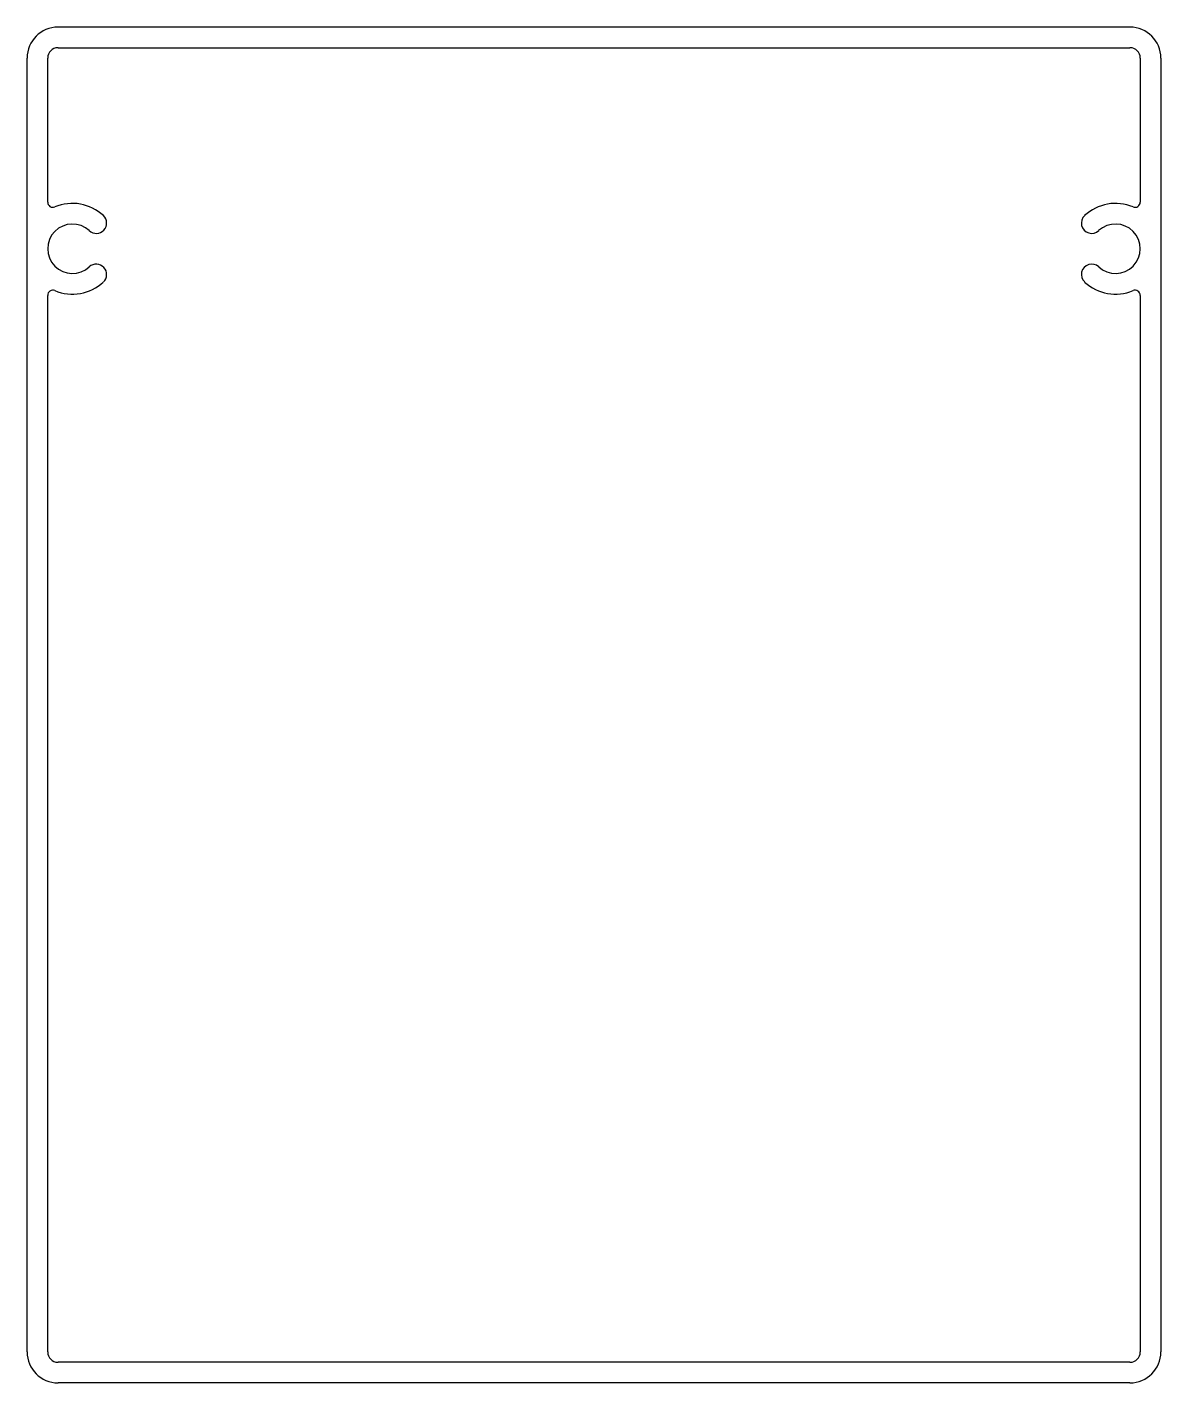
# Model space of a CAD drawing. Extents: x -52 to 58, y -62 to 70.
import ezdxf

# ---------------------------------------------------------------- set-up
doc = ezdxf.new("R2010")
doc.units = 0
doc.layers.get('0').update_dxf_attribs({"linetype": 'CONTINUOUS'})

msp = doc.modelspace()

# ---------------------------------------------------------------- linework, layer by layer
for p, q in [((55.25, 69.67), (-48.75, 69.67)), ((-48.75, 67.67), (55.25, 67.67)), ((-51.75, -58.83), (-51.75, 66.67)), ((-49.75, 52.69), (-49.75, 66.67)), ((56.25, 66.67), (56.25, 52.69)), ((58.25, 66.67), (58.25, -58.83)), ((-49.75, -58.83), (-49.75, 43.65)), ((56.25, 43.65), (56.25, -58.83)), ((55.25, -59.83), (-48.75, -59.83)), ((55.25, -61.83), (-48.75, -61.83))]:
    msp.add_line(p, q)
for centre, radius, start, end in [((-48.75, 66.67), 3, 90, 180), ((55.25, 66.67), 3, 0, 90), ((-48.75, 66.67), 1, 90, 180), ((55.25, 66.67), 1, 0, 90), ((-49.25, 52.69), 0.5, 180, 292.8149), ((55.75, 52.69), 0.5, 247.1851, 360), ((-47.35, 48.17), 4.4, 47.0275, 112.8149), ((-45.03, 50.66), 1, 227.0275, 47.0275), ((51.54, 50.66), 1, 132.9725, 312.9725), ((53.85, 48.17), 4.4, 67.1851, 132.9725), ((-47.35, 48.17), 2.4, 47.0275, 312.8954), ((53.85, 48.17), 2.4, 227.1046, 132.9725), ((-45.03, 45.68), 1, 312.8954, 132.8954), ((51.54, 45.68), 1, 47.1046, 227.1046), ((-47.35, 48.17), 4.4, 247.1851, 312.8954), ((53.85, 48.17), 4.4, 227.1046, 292.8149), ((-49.25, 43.65), 0.5, 67.1851, 180), ((55.75, 43.65), 0.5, 0, 112.8149), ((-48.75, -58.83), 3, 180, 270), ((-48.75, -58.83), 1, 180, 270), ((55.25, -58.83), 1, 270, 0), ((55.25, -58.83), 3, 270, 0)]:
    msp.add_arc(centre, radius, start, end)

doc.saveas('drawing.dxf')
